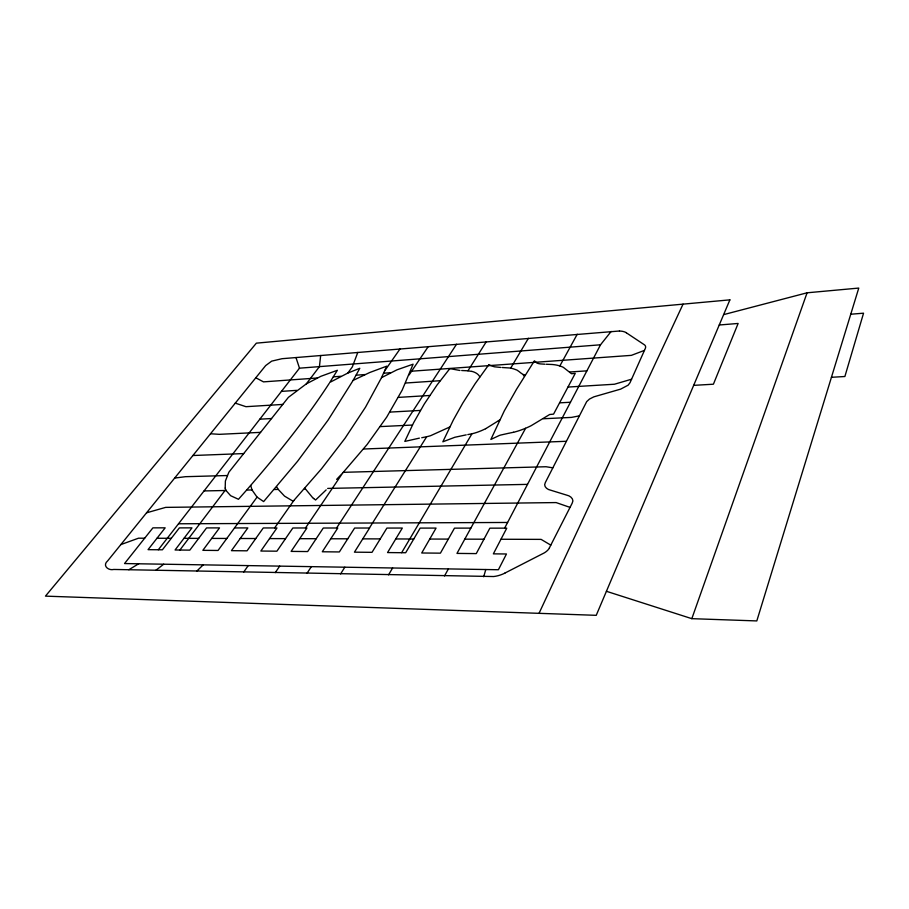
<?xml version="1.0" encoding="UTF-8"?>
<svg xmlns="http://www.w3.org/2000/svg" width="909" height="909" viewBox="0 0 909 909"><rect width="100%" height="100%" fill="white"/><g stroke="black" fill="none" stroke-linecap="round" stroke-linejoin="round"><path stroke-width="1.36" d="M320.661 355.499L319.434 366.634L306.31 383.882L288.392 397.347L228.886 472.191L225.398 480.986L225.193 488.133M483.702 576.749L485.781 569.534M691.829 618.665L807.078 292.8L858.766 288.073L756.811 620.927L691.829 618.665L606.417 591.293M357.782 352.419L352.34 366.895L347.84 373.054L329.831 382.405L337.364 370.281L320.877 376.303L306.31 383.882M342.932 472.725L367.168 444.433L386.723 417.083L402.187 390.097L413.084 364.191L396.983 369.815L381.519 377.655L365.543 407.13L345.034 438.24L321.525 468.783L293.141 501.268L284.54 496.121L278.245 489.417L274.2 489.508M227.25 475.532L185.425 476.691L174.664 478.066M381.519 377.655L386.745 366.168L369.702 372.52L353.112 380.394L328.092 420.094L297.538 461.317L263.633 501.575L257.065 497.121L218.035 550.468L202.843 550.331L219.523 527.89L206.559 527.913L189.833 550.127L175.062 549.99L191.981 527.856L179.368 527.89L162.404 549.797L148.042 549.661L165.177 527.834L152.905 527.856L124.533 563.557L498.405 569.738L506.461 553.979L493.36 553.854L506.767 528.14L489.86 528.163L476.271 553.604L456.966 553.411L525.618 428.253A52.517 27.088 -21.5 0 0 531.14 425.707L549.684 414.493L553.558 414.152L575.272 373.338L571.5 373.735L563.364 367.361A45.78 23.418 -21 0 0 559.842 365.941A41.371 21.123 -21 0 0 552.047 364.486L546.264 364.259M539.037 613.336L683.045 304.14M544.923 364.225L540.56 363.918A18.225 8.976 -20.3 0 1 536.969 363.077L534.412 360.805L516.562 389.222L504.302 410.879L490.871 439.445L499.291 435.502A19.907 10.726 -22.1 0 1 500.689 435.047L509.222 433.15M449.841 368.611L437.002 385.052L424.298 403.994L413.663 422.662L404.789 441.422L419.379 438.138M549.366 547.922L572.17 503.222C574.647 499.325 570.352 495.78 566.739 495.144L550.513 490.144C547.093 489.565 543.014 486.201 545.343 482.52L586.68 401.63L589.486 399.051L593.816 396.858L620.665 389.12L628.13 385.177L630.028 382.689L645.356 348.374A10.113 5.102 -18.2 0 0 644.617 344.943L626.278 332.751M504.631 528.14L600.508 344.795L611.178 331.421M444.501 575.976L448.376 568.92M559.842 365.941L577.238 334.239M356.158 374.985L359.794 368.281L347.84 373.054M353.181 380.28L356.033 375.201L365.054 374.553M388.541 574.874L392.608 567.989M401.642 552.706L471.964 433.763L474.373 433.161A32.349 16.635 -22.5 0 0 485.576 428.707M502.177 367.509L509.71 367.997A31.588 15.817 -21.9 0 1 510.665 368.156L528.424 338.284M340.602 573.931L344.818 567.205M369.406 528.015L426.673 436.74L428.753 436.218A31.076 15.703 -23.6 0 0 430.673 435.661L449.739 427.014M461.704 370.52L467.953 370.804L486.258 341.773M329.274 383.28C304.697 421.049 276.154 456.079 246.634 490.065L252.02 489.951L257.031 497.087M307.037 573.261L311.355 566.648M336.591 527.993L456.545 344.238M275.268 572.636L279.677 566.125M305.504 527.97L342.773 472.896L336.637 479.373M409.084 374.928L428.264 346.579M243.737 572.022L248.225 565.603M274.62 527.936L293.823 500.529M384.712 370.815L400.051 348.92M488.747 364.804L475.157 383.666L462.783 403.096L453.296 420.072L442.853 441.797L454.864 437.263L466.203 434.866M179.891 550.036L225.671 489.678A45.064 21.861 -27.6 0 1 225.193 488.133M158.325 549.752L299.481 368.179L600.508 344.795M246.566 490.144L238.465 499.291L230.636 495.7L226.011 490.485A47.245 22.918 -27.6 0 1 225.727 489.826L225.727 489.826M326.172 489.894L315.582 500.018L313.9 498.711M196.798 571.091L203.218 564.853M155.859 570.284L163.722 564.205M499.745 419.947L485.611 428.741M128.805 569.75L138.679 563.785M504.847 573.102L544.116 552.979A11.772 7.158 -21.9 0 0 549.468 547.922M340.966 376.292L333.342 376.837M390.688 372.701L383.609 373.213M644.458 350.385L631.369 355.362L410.527 371.281M120.84 544.593L138.52 538.196L144.679 538.219M631.585 379.212L614.439 384.234L567.977 387.064M146.542 512.824L165.654 507.381L556.115 502.575L570.045 507.392M723.644 314.628L807.078 292.8M426.673 436.74L421.753 437.729M513.54 432.264L510.085 432.979M471.964 433.763L467.805 434.593M579.306 415.868L571.477 417.401L543.366 418.754M719.246 325.002L738.131 323.456L713.406 384.212L693.669 385.359M850.756 314.23L863.55 313.185L844.881 376.508L831.44 377.303M317.15 378.008L263.485 381.871L255.804 377.769M281.449 391.381L296.811 390.347M405.562 383.03L440.183 380.701M510.756 368.168L510.858 368.19A36.167 18.146 -22 0 1 514.699 369.259C518.8 369.997 521.266 374.667 524.982 375.008M569.829 371.986L586.896 370.849M282.756 404.425L245.953 406.687L235.283 403.13M398.392 397.392L429.764 395.483M259.838 419.174L271.541 418.538M389.87 412.095L420.424 410.425M559.58 402.846L570.466 402.255M260.565 432.354L219.364 434.332L210.502 433.763M380.348 426.594L412.436 425.048M498.416 420.912L499.302 420.878M192.901 455.511L243.692 453.58M363.52 449.012L566.352 441.285M343.295 472.328L546.048 466.737L552.831 467.828M204.059 490.928L226.011 490.485M304.345 488.894L305.401 488.872L312.56 497.564M327.672 488.417L527.527 484.372M178.528 523.777L507.597 522.47M234.522 527.936L247.85 527.913L231.431 550.672L247.055 550.82L263.269 527.959L276.972 527.936L260.838 551.036L276.915 551.184L292.846 527.993L306.947 527.959L291.119 551.399L307.674 551.558L323.286 528.015L337.807 527.993L322.297 551.774L339.364 551.945L354.624 528.049L369.577 528.015L354.43 552.172L372.02 552.331L386.904 528.072L402.323 528.049L387.552 552.57L405.687 552.74L420.174 528.106L436.059 528.084L421.719 552.99L440.422 553.161L454.477 528.14L470.862 528.106M157.007 538.253L171.312 538.298M183.982 538.333L198.685 538.378M211.706 538.412L226.818 538.458M240.215 538.492L255.759 538.537M269.53 538.582L285.528 538.639M299.72 538.673L316.184 538.719M330.785 538.764L347.749 538.81M362.782 538.855L380.257 538.901M395.756 538.946L413.765 539.003M429.741 539.048L448.319 539.105M464.794 539.151L483.963 539.207M500.973 539.253L541.105 539.378L550.786 545.127M459.943 370.474L449.887 368.622M619.484 331.001L282.051 358.703L271.689 361.134L265.667 365.577L107.728 560.796C102.013 565.534 108.251 570.852 113.83 569.454L493.712 576.533A21.884 13.271 -23.5 0 0 504.87 573.147M500.768 367.452L494.303 366.781L489.065 364.952M467.953 370.804L471.748 371.429M313.696 498.541L312.605 497.609M523.334 375.122L524.254 376.156M278.222 489.394L276.609 486.701M479.872 376.871L479.475 376.246A33.099 16.328 -22.9 0 0 471.839 371.361M305.356 488.803L304.992 488.156M252.02 489.951L250.714 485.508M295.982 357.544L299.481 368.179M619.461 331.024A18.441 9.147 -18.8 0 1 626.335 332.717M525.482 428.275A40.144 20.873 -21.5 0 1 513.528 432.286M729.893 299.856L596.236 615.325L45.45 596.134L256.361 343.159L729.893 299.856"/></g></svg>
